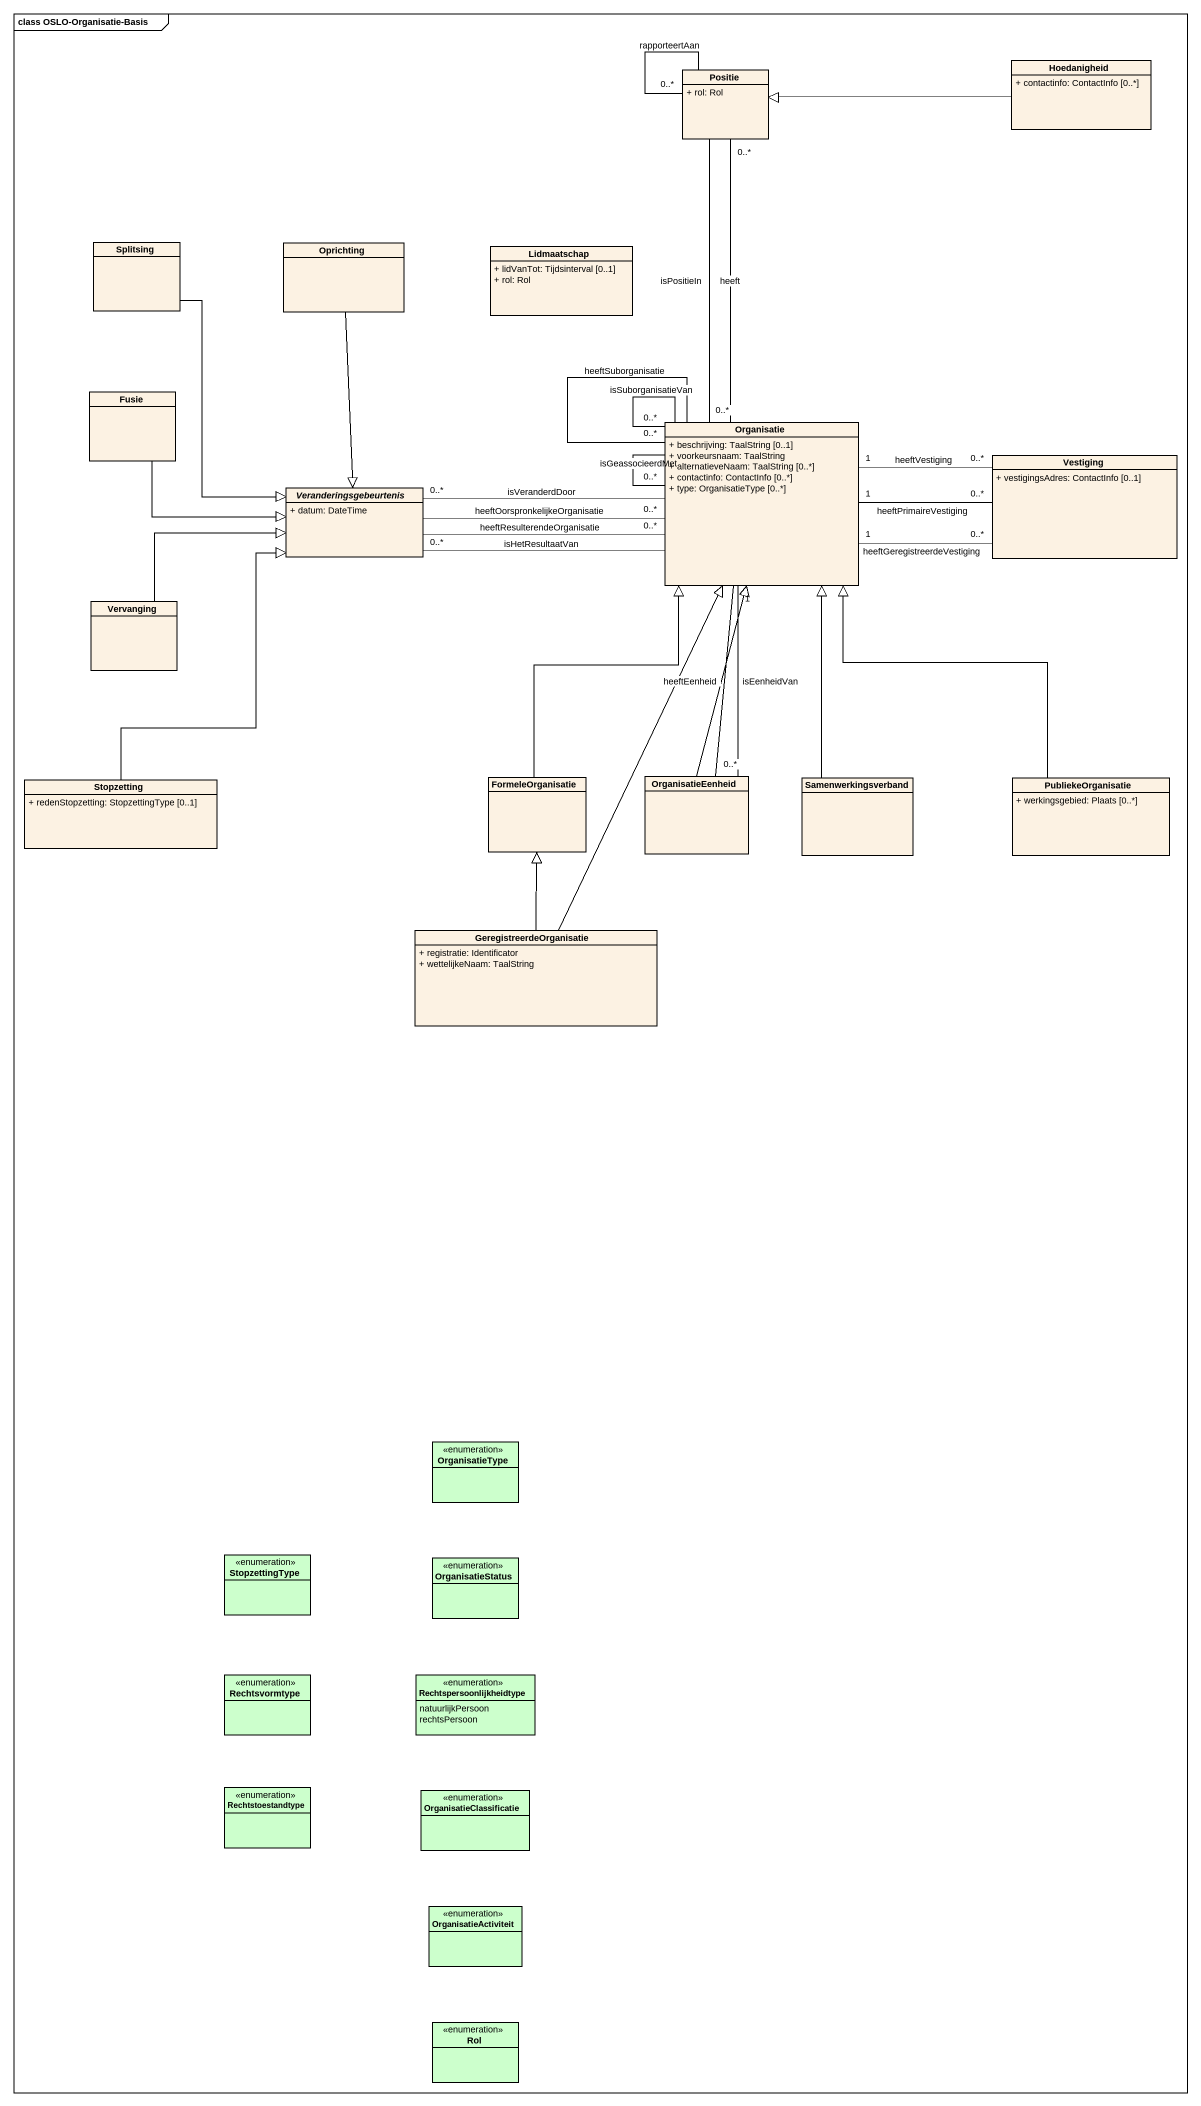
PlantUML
@startuml
mainframe class OSLO-Organisatie-Basis
hide circle
hide empty members
skinparam classAttributeIconSize 0
class Positie {
  + rol: Rol
}
class Hoedanigheid {
  + contactinfo: ContactInfo [0..*]
}
class Splitsing
class Oprichting
class Lidmaatschap {
  + lidVanTot: Tijdsinterval [0..1]
  + rol: Rol
}
class Fusie
class Organisatie {
  + beschrijving: TaalString [0..1]
  + voorkeursnaam: TaalString
  + alternatieveNaam: TaalString [0..*]
  + contactinfo: ContactInfo [0..*]
  + type: OrganisatieType [0..*]
}
class Vestiging {
  + vestigingsAdres: ContactInfo [0..1]
}
abstract class Veranderingsgebeurtenis {
  + datum: DateTime
}
class Vervanging
class Stopzetting {
  + redenStopzetting: StopzettingType [0..1]
}
class FormeleOrganisatie
class OrganisatieEenheid
class Samenwerkingsverband
class PubliekeOrganisatie {
  + werkingsgebied: Plaats [0..*]
}
class GeregistreerdeOrganisatie {
  + registratie: Identificator
  + wettelijkeNaam: TaalString
}
enum OrganisatieType #CCFFCC
enum StopzettingType #CCFFCC
enum OrganisatieStatus #CCFFCC
enum Rechtsvormtype #CCFFCC
enum Rechtspersoonlijkheidtype #CCFFCC {
  natuurlijkPersoon
  rechtsPersoon
}
enum Rechtstoestandtype #CCFFCC
enum OrganisatieClassificatie #CCFFCC
enum OrganisatieActiviteit #CCFFCC
enum Rol #CCFFCC
Positie -- "0..*" Positie : rapporteertAan
Positie -- "0..*" Organisatie : isPositieIn
Hoedanigheid -left-|> Positie
Splitsing --|> Veranderingsgebeurtenis
Oprichting --|> Veranderingsgebeurtenis
Fusie -right-|> Veranderingsgebeurtenis
Organisatie -up- "0..*" Positie : heeft
Organisatie -- "0..*" Organisatie : heeftSuborganisatie
Organisatie -- "0..*" Organisatie : isGeassocieerdMet
Organisatie -- "0..*" Organisatie : isSuborganisatieVan
Organisatie "1" -right- "0..*" Vestiging : heeftGeregistreerdeVestiging
Organisatie "1" -right- "0..*" Vestiging : heeftPrimaireVestiging
Organisatie "1" -right- "0..*" Vestiging : heeftVestiging
Organisatie -left- "0..*" Veranderingsgebeurtenis : isHetResultaatVan
Organisatie -left- "0..*" Veranderingsgebeurtenis : isVeranderdDoor
Organisatie -- "0..*" OrganisatieEenheid : heeftEenheid
Veranderingsgebeurtenis -right- "0..*" Organisatie : heeftResulterendeOrganisatie
Veranderingsgebeurtenis -right- "0..*" Organisatie : heeftOorspronkelijkeOrganisatie
Vervanging -right-|> Veranderingsgebeurtenis
Stopzetting -up-|> Veranderingsgebeurtenis
FormeleOrganisatie -up-|> Organisatie
OrganisatieEenheid -up-|> Organisatie
OrganisatieEenheid -up- "1" Organisatie : isEenheidVan
Samenwerkingsverband -up-|> Organisatie
PubliekeOrganisatie -up-|> Organisatie
GeregistreerdeOrganisatie -up-|> Organisatie
GeregistreerdeOrganisatie -up-|> FormeleOrganisatie
@enduml
